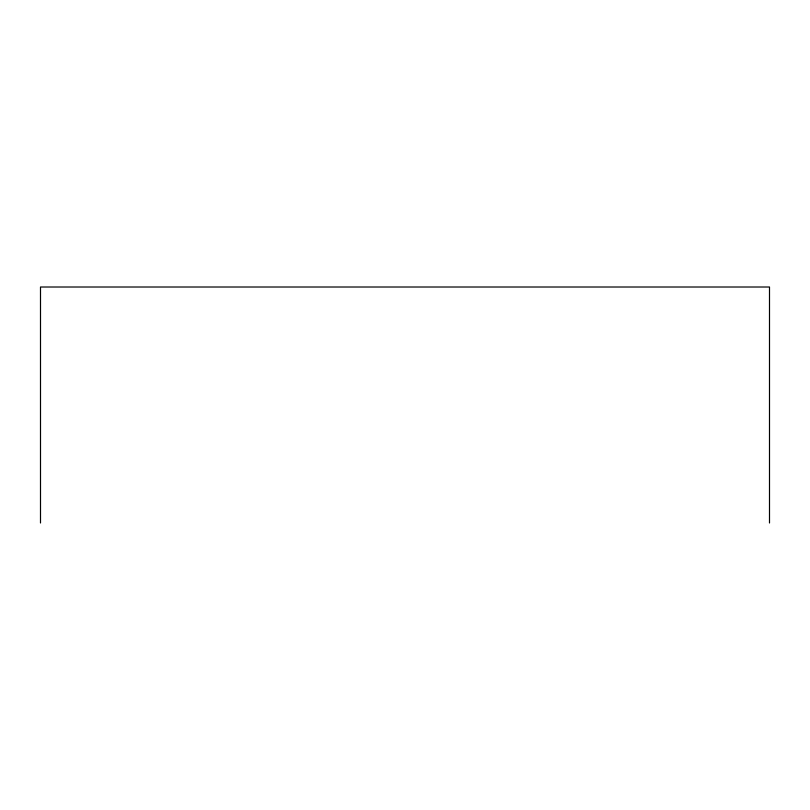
<?xml version="1.0" encoding="UTF-8"?>
<svg xmlns="http://www.w3.org/2000/svg" width="810" height="810" viewBox="0 0 810 810"><rect width="100%" height="100%" fill="white"/><g stroke="black" fill="none" stroke-linecap="round" stroke-linejoin="round"><path stroke-width="1.21" d="M769.5 522.987L769.5 287.013L40.5 287.013L40.5 522.987"/></g></svg>
